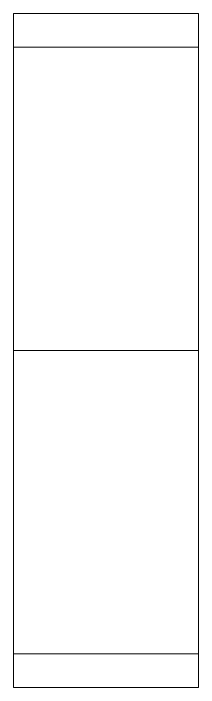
# Model space of a CAD drawing. Header units: inches. Extents: x -3354 to -3, y -8 to 1149.
# Drawn here: x -1699.11 to -1688.11, y 488.54 to 528.54 of the extents above; entities that cross this region are included whole.
import ezdxf

# ---------------------------------------------------------------- set-up
doc = ezdxf.new("R2010")
doc.units = ezdxf.units.IN
doc.header["$MEASUREMENT"] = 0
doc.layers.add('M-HVAC-DUCT', color=70, linetype='Continuous', lineweight=13)
doc.layers.add('M-HVAC-DUCT-CNTR', color=70, linetype='Continuous', lineweight=13)

msp = doc.modelspace()

# ---------------------------------------------------------------- linework, layer by layer
at = {"layer": 'M-HVAC-DUCT-CNTR', "color": 8}
msp.add_line((-1699.114, 508.539, 464.75), (-1688.114, 508.539, 464.75), dxfattribs=at)

# ---------------------------------------------------------------- meshes
at = {"layer": 'M-HVAC-DUCT', "color": 6}
mesh = msp.add_polyface(dxfattribs=at)
corners = [(-1699.114, 528.539, 475.75), (-1699.114, 528.539, 453.75), (-1699.114, 488.539, 453.75), (-1699.114, 488.539, 475.75)]
mesh.append_faces([[corners[k] for k in face] for face in [(0, 1, 2, 3)]], dxfattribs={"color": 6})
mesh = msp.add_polyface(dxfattribs=at)
corners = [(-1699.114, 488.539, 475.75), (-1688.114, 488.539, 475.75), (-1688.114, 528.539, 475.75), (-1699.114, 528.539, 475.75)]
mesh.append_faces([[corners[k] for k in face] for face in [(0, 1, 2, 3)]], dxfattribs={"color": 6})
mesh = msp.add_polyface(dxfattribs=at)
corners = [(-1699.114, 528.539, 475.75), (-1688.114, 528.539, 475.75), (-1688.114, 528.539, 453.75), (-1699.114, 528.539, 453.75)]
mesh.append_faces([[corners[k] for k in face] for face in [(0, 1, 2, 3)]], dxfattribs={"color": 6})
mesh = msp.add_polyface(dxfattribs=at)
corners = [(-1699.114, 528.539, 453.75), (-1688.114, 528.539, 453.75), (-1688.114, 488.539, 453.75), (-1699.114, 488.539, 453.75)]
mesh.append_faces([[corners[k] for k in face] for face in [(0, 1, 2, 3)]], dxfattribs={"color": 6})
mesh = msp.add_polyface(dxfattribs=at)
corners = [(-1688.114, 488.539, 453.75), (-1688.114, 528.539, 453.75), (-1688.114, 528.539, 475.75), (-1688.114, 488.539, 475.75)]
mesh.append_faces([[corners[k] for k in face] for face in [(0, 1, 2, 3)]], dxfattribs={"color": 6})
mesh = msp.add_polyface(dxfattribs=at)
corners = [(-1699.114, 490.539, 455.75), (-1699.114, 490.539, 473.75), (-1699.114, 526.539, 473.75), (-1699.114, 526.539, 455.75)]
mesh.append_faces([[corners[k] for k in face] for face in [(0, 1, 2, 3)]], dxfattribs={"color": 6})
mesh = msp.add_polyface(dxfattribs=at)
corners = [(-1699.114, 526.539, 455.75), (-1688.114, 526.539, 455.75), (-1688.114, 490.539, 455.75), (-1699.114, 490.539, 455.75)]
mesh.append_faces([[corners[k] for k in face] for face in [(0, 1, 2, 3)]], dxfattribs={"color": 6})
mesh = msp.add_polyface(dxfattribs=at)
corners = [(-1699.114, 490.539, 473.75), (-1688.114, 490.539, 473.75), (-1688.114, 526.539, 473.75), (-1699.114, 526.539, 473.75)]
mesh.append_faces([[corners[k] for k in face] for face in [(0, 1, 2, 3)]], dxfattribs={"color": 6})
mesh = msp.add_polyface(dxfattribs=at)
corners = [(-1699.114, 526.539, 473.75), (-1688.114, 526.539, 473.75), (-1688.114, 526.539, 455.75), (-1699.114, 526.539, 455.75)]
mesh.append_faces([[corners[k] for k in face] for face in [(0, 1, 2, 3)]], dxfattribs={"color": 6})
mesh = msp.add_polyface(dxfattribs=at)
corners = [(-1688.114, 526.539, 473.75), (-1688.114, 490.539, 473.75), (-1688.114, 490.539, 455.75), (-1688.114, 526.539, 455.75)]
mesh.append_faces([[corners[k] for k in face] for face in [(0, 1, 2, 3)]], dxfattribs={"color": 6})
mesh = msp.add_polyface(dxfattribs=at)
corners = [(-1699.114, 490.539, 455.75), (-1688.114, 490.539, 455.75), (-1688.114, 490.539, 473.75), (-1699.114, 490.539, 473.75)]
mesh.append_faces([[corners[k] for k in face] for face in [(0, 1, 2, 3)]], dxfattribs={"color": 6})
mesh = msp.add_polyface(dxfattribs=at)
corners = [(-1699.114, 488.539, 453.75), (-1688.114, 488.539, 453.75), (-1688.114, 488.539, 475.75), (-1699.114, 488.539, 475.75)]
mesh.append_faces([[corners[k] for k in face] for face in [(0, 1, 2, 3)]], dxfattribs={"color": 6})

doc.saveas('drawing.dxf')
